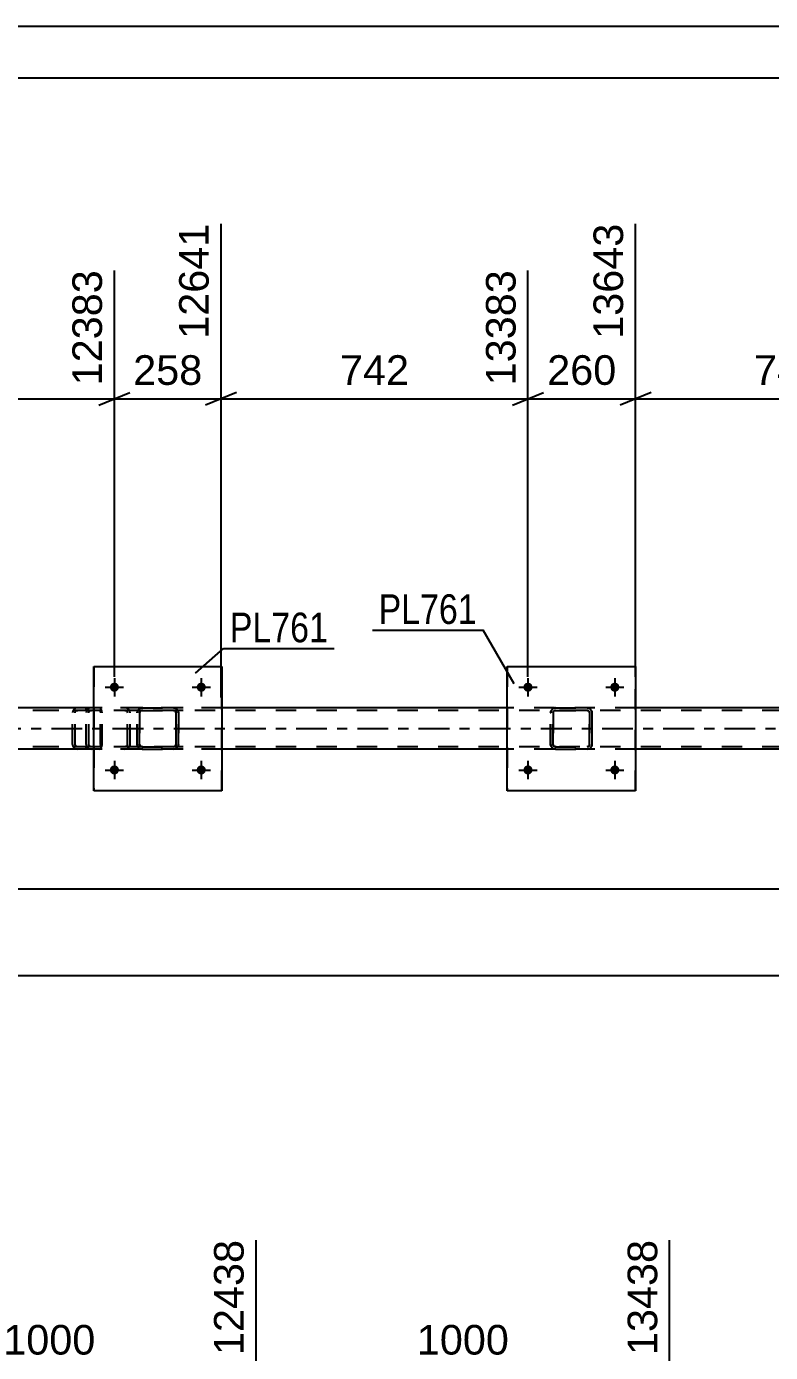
# Model space of a CAD drawing. Header units: millimetres. Extents: x 0 to 3371, y 0 to 1899.
# Drawn here: x 515.7 to 587.7, y 465.8 to 594 of the extents above; entities that cross this region are included whole.
import ezdxf

# ---------------------------------------------------------------- set-up
doc = ezdxf.new("R2010")
doc.units = ezdxf.units.MM
doc.linetypes.add('DXK_LINE_DOT2', pattern=[3.9198, 1.9599, -1.9599])
doc.linetypes.add('DXK_LINE_DOT3', pattern=[5.9187, 2.979, -0.9799, 0.9799, -0.9799])
doc.styles.add('Arial', font='ARIAL.TTF', dxfattribs={"height": 0.2})
doc.styles.add('Arial Narrow', font='ARIALN.TTF', dxfattribs={"height": 0.2})

# ---------------------------------------------------------------- blocks, each defined once
blk = doc.blocks.new('Unknown-203723786-1133')
at = {"color": 5, "linetype": 'Continuous'}
for p, q in [((841, 594), (0, 594)), ((836, 589), (5, 589))]:
    blk.add_line(p, q, dxfattribs=at)
blk = doc.blocks.new('Bolt-203723786-5699 - 5508')
at = {"linetype": 'Continuous'}
for points in [[(523.76, 522.13), (523.77, 522.23), (523.8, 522.31), (523.84, 522.39), (523.9, 522.46), (523.98, 522.52), (524.06, 522.55), (524.15, 522.57), (524.25, 522.57), (524.34, 522.55), (524.42, 522.52), (524.49, 522.46), (524.56, 522.39), (524.6, 522.31), (524.63, 522.23), (524.64, 522.13), (524.63, 522.04), (524.6, 521.96), (524.56, 521.88), (524.49, 521.81), (524.42, 521.75), (524.34, 521.72), (524.25, 521.7), (524.15, 521.7), (524.06, 521.72), (523.98, 521.75), (523.9, 521.81), (523.84, 521.88), (523.8, 521.96), (523.77, 522.04)], [(532.16, 522.13), (532.17, 522.23), (532.2, 522.31), (532.24, 522.39), (532.3, 522.46), (532.38, 522.52), (532.46, 522.55), (532.55, 522.57), (532.65, 522.57), (532.74, 522.55), (532.82, 522.52), (532.89, 522.46), (532.96, 522.39), (533, 522.31), (533.03, 522.23), (533.04, 522.13), (533.03, 522.04), (533, 521.96), (532.96, 521.88), (532.89, 521.81), (532.82, 521.75), (532.74, 521.72), (532.65, 521.7), (532.55, 521.7), (532.46, 521.72), (532.38, 521.75), (532.3, 521.81), (532.24, 521.88), (532.2, 521.96), (532.17, 522.04)]]:
    blk.add_hatch(color=1, dxfattribs=at).paths.add_polyline_path(points)
at = {"color": 1, "linetype": 'Continuous'}
for p, q in [((524.2, 523.01), (524.2, 521.25)), ((532.6, 523.01), (532.6, 521.25)), ((523.32, 522.13), (525.08, 522.13)), ((531.72, 522.13), (533.48, 522.13))]:
    blk.add_line(p, q, dxfattribs=at)
blk = doc.blocks.new('Bolt-203723786-5519 - 5508')
at = {"linetype": 'Continuous'}
for points in [[(523.76, 530.13), (523.77, 530.23), (523.8, 530.31), (523.84, 530.39), (523.9, 530.46), (523.98, 530.52), (524.06, 530.55), (524.15, 530.57), (524.25, 530.57), (524.34, 530.55), (524.42, 530.52), (524.49, 530.46), (524.56, 530.39), (524.6, 530.31), (524.63, 530.23), (524.64, 530.13), (524.63, 530.04), (524.6, 529.96), (524.56, 529.88), (524.49, 529.81), (524.42, 529.75), (524.34, 529.72), (524.25, 529.7), (524.15, 529.7), (524.06, 529.72), (523.98, 529.75), (523.9, 529.81), (523.84, 529.88), (523.8, 529.96), (523.77, 530.04)], [(532.16, 530.13), (532.17, 530.23), (532.2, 530.31), (532.24, 530.39), (532.3, 530.46), (532.38, 530.52), (532.46, 530.55), (532.55, 530.57), (532.65, 530.57), (532.74, 530.55), (532.82, 530.52), (532.89, 530.46), (532.96, 530.39), (533, 530.31), (533.03, 530.23), (533.04, 530.13), (533.03, 530.04), (533, 529.96), (532.96, 529.88), (532.89, 529.81), (532.82, 529.75), (532.74, 529.72), (532.65, 529.7), (532.55, 529.7), (532.46, 529.72), (532.38, 529.75), (532.3, 529.81), (532.24, 529.88), (532.2, 529.96), (532.17, 530.04)]]:
    blk.add_hatch(color=1, dxfattribs=at).paths.add_polyline_path(points)
at = {"color": 1, "linetype": 'Continuous'}
for p, q in [((524.2, 531.01), (524.2, 529.25)), ((532.6, 531.01), (532.6, 529.25)), ((523.32, 530.13), (525.08, 530.13)), ((531.72, 530.13), (533.48, 530.13))]:
    blk.add_line(p, q, dxfattribs=at)
blk = doc.blocks.new('Part-203723786-5587 - 5508')
at = {"color": 7, "linetype": 'DXK_LINE_DOT2'}
for p, q in [((526.69, 528.1), (526.87, 528.13)), ((526.88, 528.13), (526.7, 528.1)), ((526.88, 528.13), (526.87, 528.13)), ((526.87, 528.13), (529.91, 528.13)), ((526.88, 528.13), (529.92, 528.13)), ((529.91, 528.13), (529.92, 528.13)), ((529.91, 528.13), (530.1, 528.1)), ((530.1, 528.1), (529.92, 528.13)), ((526.39, 527.65), (526.43, 527.84)), ((526.39, 527.65), (526.4, 527.65)), ((526.39, 524.61), (526.39, 527.65)), ((526.44, 527.84), (526.4, 527.65)), ((526.4, 524.61), (526.4, 527.65)), ((526.65, 527.75), (526.63, 527.65)), ((526.64, 527.65), (526.63, 527.65)), ((526.63, 527.65), (526.63, 524.61)), ((526.64, 527.65), (526.66, 527.75)), ((526.64, 524.61), (526.64, 527.65)), ((526.7, 527.82), (526.65, 527.75)), ((526.66, 527.75), (526.71, 527.82)), ((526.78, 527.88), (526.7, 527.82)), ((526.71, 527.82), (526.79, 527.88)), ((526.87, 527.89), (526.78, 527.88)), ((526.79, 527.88), (526.88, 527.89)), ((526.87, 527.89), (526.88, 527.89)), ((529.91, 527.89), (526.87, 527.89)), ((526.88, 527.89), (529.92, 527.89)), ((529.92, 527.89), (529.91, 527.89)), ((530.01, 527.88), (529.91, 527.89)), ((529.92, 527.89), (530.01, 527.88)), ((530.01, 527.88), (530.01, 527.88)), ((530.01, 527.88), (530.09, 527.82)), ((530.08, 527.82), (530.01, 527.88)), ((530.14, 527.75), (530.08, 527.82)), ((530.09, 527.82), (530.14, 527.75)), ((530.14, 527.75), (530.16, 527.65)), ((530.15, 527.65), (530.14, 527.75)), ((530.16, 527.65), (530.15, 527.65)), ((530.15, 527.65), (530.15, 524.61)), ((530.16, 524.61), (530.16, 527.65)), ((530.36, 527.84), (530.39, 527.65)), ((530.4, 527.65), (530.36, 527.84)), ((530.4, 527.65), (530.39, 527.65)), ((530.39, 527.65), (530.39, 524.61)), ((530.4, 524.61), (530.4, 527.65)), ((526.4, 524.61), (526.39, 524.61)), ((526.43, 524.43), (526.39, 524.61)), ((526.4, 524.61), (526.44, 524.43)), ((526.63, 524.61), (526.64, 524.61)), ((526.63, 524.61), (526.65, 524.52)), ((526.66, 524.52), (526.64, 524.61)), ((526.65, 524.52), (526.7, 524.44)), ((526.71, 524.44), (526.66, 524.52)), ((526.7, 524.44), (526.78, 524.39)), ((526.79, 524.39), (526.71, 524.44)), ((526.78, 524.39), (526.87, 524.37)), ((526.88, 524.37), (526.79, 524.39)), ((526.88, 524.37), (526.87, 524.37)), ((526.87, 524.37), (529.91, 524.37)), ((526.88, 524.37), (529.92, 524.37)), ((529.91, 524.37), (530.01, 524.39)), ((529.91, 524.37), (529.92, 524.37)), ((530.01, 524.39), (529.92, 524.37)), ((530.09, 524.44), (530.01, 524.39)), ((530.01, 524.39), (530.08, 524.44)), ((530.08, 524.44), (530.14, 524.52)), ((530.14, 524.52), (530.09, 524.44)), ((530.16, 524.61), (530.14, 524.52)), ((530.14, 524.52), (530.15, 524.61)), ((530.15, 524.61), (530.16, 524.61)), ((530.39, 524.61), (530.36, 524.43)), ((530.36, 524.43), (530.4, 524.61)), ((530.39, 524.61), (530.4, 524.61)), ((526.69, 524.17), (526.7, 524.17)), ((526.87, 524.13), (526.69, 524.17)), ((526.7, 524.17), (526.88, 524.13)), ((526.88, 524.13), (526.87, 524.13)), ((526.87, 524.13), (529.91, 524.13)), ((526.88, 524.13), (529.92, 524.13)), ((530.1, 524.17), (529.91, 524.13)), ((529.91, 524.13), (529.92, 524.13)), ((529.92, 524.13), (530.1, 524.17))]:
    blk.add_line(p, q, dxfattribs=at)
at = {"color": 7, "linetype": 'DXK_LINE_DOT3'}
blk.add_line((528.4, 526.13), (528.39, 526.14), dxfattribs=at)
at = {"color": 7, "linetype": 'DXK_LINE_DOT2'}
for centre, start, end in [((526.87, 527.65), 112.5, 157.5), ((526.88, 527.65), 112.5, 157.5), ((529.91, 527.65), 22.5, 67.5), ((529.92, 527.65), 22.5, 67.5), ((526.87, 524.61), 202.5, 247.5), ((526.88, 524.61), 202.5, 247.5), ((529.91, 524.61), 292.5, 337.5), ((529.92, 524.61), 292.5, 337.5)]:
    blk.add_arc(centre, 0.48, start, end, dxfattribs=at)
blk = doc.blocks.new('Part-203723786-5592 - 5508')
at = {"color": 2, "linetype": 'Continuous'}
for p, q in [((522.2, 520.13), (522.2, 532.13)), ((522.2, 532.13), (522.2, 532.13)), ((522.2, 532.13), (534.6, 532.13)), ((534.6, 532.13), (534.6, 520.13)), ((522.2, 520.13), (522.2, 520.13)), ((534.6, 520.13), (522.2, 520.13))]:
    blk.add_line(p, q, dxfattribs=at)
at = {"color": 7, "linetype": 'DXK_LINE_DOT2'}
for p, q in [((522.2, 532.13), (522.2, 520.13)), ((522.2, 532.13), (522.2, 532.13)), ((534.6, 520.13), (534.6, 532.13)), ((522.2, 520.13), (522.2, 520.13))]:
    blk.add_line(p, q, dxfattribs=at)
blk = doc.blocks.new('Part-203723786-5612 - 5508')
at = {"color": 2, "linetype": 'Continuous'}
for p, q in [((522.2, 528.13), (494.6, 528.13)), ((562.2, 528.13), (534.6, 528.13)), ((602.2, 528.13), (574.6, 528.13)), ((522.2, 524.13), (494.6, 524.13)), ((562.2, 524.13), (534.6, 524.13)), ((602.2, 524.13), (574.6, 524.13))]:
    blk.add_line(p, q, dxfattribs=at)
at = {"color": 7, "linetype": 'DXK_LINE_DOT2'}
for p, q in [((534.6, 528.13), (522.2, 528.13)), ((574.6, 528.13), (562.2, 528.13)), ((749.53, 527.89), (74.2, 527.89)), ((749.53, 524.37), (74.2, 524.37)), ((534.6, 524.13), (522.2, 524.13)), ((574.6, 524.13), (562.2, 524.13))]:
    blk.add_line(p, q, dxfattribs=at)
at = {"color": 7, "linetype": 'DXK_LINE_DOT3'}
blk.add_line((74.2, 526.13), (749.53, 526.13), dxfattribs=at)
blk = doc.blocks.new('Part-203723786-5708 - 5508')
at = {"color": 7, "linetype": 'DXK_LINE_DOT2'}
for p, q in [((521.97, 528.13), (521.78, 528.1)), ((530.86, 528.13), (521.97, 528.13)), ((525.4, 528.1), (525.21, 528.13)), ((521.5, 527.82), (521.46, 527.65)), ((521.46, 524.61), (521.46, 527.65)), ((521.5, 527.84), (521.5, 527.82)), ((521.72, 527.65), (521.74, 527.75)), ((521.72, 524.61), (521.72, 527.65)), ((521.74, 527.75), (521.79, 527.82)), ((521.79, 527.82), (521.87, 527.88)), ((521.87, 527.88), (521.97, 527.89)), ((530.86, 527.89), (521.97, 527.89)), ((525.21, 527.89), (525.3, 527.88)), ((525.3, 527.88), (525.39, 527.82)), ((525.39, 527.82), (525.44, 527.75)), ((525.44, 527.75), (525.46, 527.65)), ((525.46, 524.61), (525.46, 527.65)), ((525.72, 527.65), (525.68, 527.84)), ((525.72, 524.61), (525.72, 527.65)), ((521.46, 524.61), (521.5, 524.43)), ((521.74, 524.52), (521.72, 524.61)), ((521.79, 524.44), (521.74, 524.52)), ((521.87, 524.39), (521.79, 524.44)), ((521.97, 524.37), (521.87, 524.39)), ((530.86, 524.37), (521.97, 524.37)), ((525.3, 524.39), (525.21, 524.37)), ((525.39, 524.44), (525.3, 524.39)), ((525.44, 524.52), (525.39, 524.44)), ((525.46, 524.61), (525.44, 524.52)), ((525.68, 524.43), (525.72, 524.61)), ((521.78, 524.17), (521.97, 524.13)), ((530.86, 524.13), (521.97, 524.13)), ((525.21, 524.13), (525.4, 524.17))]:
    blk.add_line(p, q, dxfattribs=at)
for centre, start, end in [((521.95, 527.63), 110.7583, 155.68), ((525.23, 527.63), 24.32, 69.2417), ((521.95, 524.64), 204.32, 249.2417), ((525.23, 524.64), 290.7583, 335.68)]:
    blk.add_arc(centre, 0.496, start, end, dxfattribs=at)
blk = doc.blocks.new('Part-203723786-5714 - 5508')
at = {"color": 7, "linetype": 'DXK_LINE_DOT2'}
for p, q in [((522.74, 528.13), (515.8, 528.13)), ((520.65, 528.13), (520.45, 528.1)), ((521.46, 527.89), (521.46, 528.13)), ((522.84, 528.1), (522.74, 528.13)), ((522.93, 527.99), (522.84, 528.1)), ((522.74, 527.89), (515.8, 527.89)), ((520.18, 527.82), (520.14, 527.65)), ((520.14, 524.61), (520.14, 527.65)), ((520.18, 527.84), (520.18, 527.82)), ((520.39, 527.65), (520.41, 527.75)), ((520.39, 524.61), (520.39, 527.65)), ((520.41, 527.75), (520.47, 527.82)), ((520.47, 527.82), (520.55, 527.88)), ((520.55, 527.88), (520.65, 527.89)), ((522.74, 527.89), (522.79, 527.88)), ((522.79, 527.88), (522.83, 527.82)), ((522.83, 527.82), (522.86, 527.75)), ((522.86, 527.75), (522.87, 527.65)), ((522.87, 524.61), (522.87, 527.65)), ((522.99, 527.84), (522.93, 527.99)), ((523.01, 527.65), (522.99, 527.84)), ((523.01, 524.61), (523.01, 527.65)), ((522.74, 524.37), (515.8, 524.37)), ((520.14, 524.61), (520.18, 524.43)), ((520.41, 524.52), (520.39, 524.61)), ((520.47, 524.44), (520.41, 524.52)), ((520.55, 524.39), (520.47, 524.44)), ((520.65, 524.37), (520.55, 524.39)), ((521.46, 524.13), (521.46, 524.37)), ((522.79, 524.39), (522.74, 524.37)), ((522.83, 524.44), (522.79, 524.39)), ((522.86, 524.52), (522.83, 524.44)), ((522.84, 524.17), (522.93, 524.28)), ((522.87, 524.61), (522.86, 524.52)), ((522.93, 524.28), (522.99, 524.43)), ((522.99, 524.43), (523.01, 524.61)), ((522.74, 524.13), (515.8, 524.13)), ((520.45, 524.17), (520.65, 524.13)), ((522.74, 524.13), (522.84, 524.17))]:
    blk.add_line(p, q, dxfattribs=at)
for centre, start, end in [((520.63, 527.64), 111.1941, 156.1506), ((520.63, 524.63), 203.8494, 248.8059)]:
    blk.add_arc(centre, 0.492, start, end, dxfattribs=at)
blk = doc.blocks.new('Part-203723786-5742 - 5508')
at = {"color": 7, "linetype": 'DXK_LINE_DOT2'}
for p, q in [((566.69, 528.1), (566.87, 528.13)), ((566.88, 528.13), (566.7, 528.1)), ((566.88, 528.13), (566.87, 528.13)), ((566.87, 528.13), (569.91, 528.13)), ((566.88, 528.13), (569.92, 528.13)), ((569.91, 528.13), (569.92, 528.13)), ((569.91, 528.13), (570.1, 528.1)), ((570.1, 528.1), (569.92, 528.13)), ((566.39, 527.65), (566.43, 527.84)), ((566.39, 527.65), (566.4, 527.65)), ((566.39, 524.61), (566.39, 527.65)), ((566.44, 527.84), (566.4, 527.65)), ((566.4, 524.61), (566.4, 527.65)), ((566.65, 527.75), (566.63, 527.65)), ((566.64, 527.65), (566.63, 527.65)), ((566.63, 527.65), (566.63, 524.61)), ((566.64, 527.65), (566.66, 527.75)), ((566.64, 524.61), (566.64, 527.65)), ((566.7, 527.82), (566.65, 527.75)), ((566.66, 527.75), (566.71, 527.82)), ((566.78, 527.88), (566.7, 527.82)), ((566.71, 527.82), (566.79, 527.88)), ((566.87, 527.89), (566.78, 527.88)), ((566.79, 527.88), (566.88, 527.89)), ((566.87, 527.89), (566.88, 527.89)), ((569.91, 527.89), (566.87, 527.89)), ((566.88, 527.89), (569.92, 527.89)), ((569.92, 527.89), (569.91, 527.89)), ((570.01, 527.88), (569.91, 527.89)), ((569.92, 527.89), (570.01, 527.88)), ((570.01, 527.88), (570.01, 527.88)), ((570.01, 527.88), (570.09, 527.82)), ((570.08, 527.82), (570.01, 527.88)), ((570.14, 527.75), (570.08, 527.82)), ((570.09, 527.82), (570.14, 527.75)), ((570.14, 527.75), (570.16, 527.65)), ((570.15, 527.65), (570.14, 527.75)), ((570.16, 527.65), (570.15, 527.65)), ((570.15, 527.65), (570.15, 524.61)), ((570.16, 524.61), (570.16, 527.65)), ((570.36, 527.84), (570.39, 527.65)), ((570.4, 527.65), (570.36, 527.84)), ((570.4, 527.65), (570.39, 527.65)), ((570.39, 527.65), (570.39, 524.61)), ((570.4, 524.61), (570.4, 527.65)), ((566.4, 524.61), (566.39, 524.61)), ((566.43, 524.43), (566.39, 524.61)), ((566.4, 524.61), (566.44, 524.43)), ((566.63, 524.61), (566.64, 524.61)), ((566.63, 524.61), (566.65, 524.52)), ((566.66, 524.52), (566.64, 524.61)), ((566.65, 524.52), (566.7, 524.44)), ((566.71, 524.44), (566.66, 524.52)), ((566.7, 524.44), (566.78, 524.39)), ((566.79, 524.39), (566.71, 524.44)), ((566.78, 524.39), (566.87, 524.37)), ((566.88, 524.37), (566.79, 524.39)), ((566.88, 524.37), (566.87, 524.37)), ((566.87, 524.37), (569.91, 524.37)), ((566.88, 524.37), (569.92, 524.37)), ((569.91, 524.37), (570.01, 524.39)), ((569.91, 524.37), (569.92, 524.37)), ((570.01, 524.39), (569.92, 524.37)), ((570.09, 524.44), (570.01, 524.39)), ((570.01, 524.39), (570.08, 524.44)), ((570.08, 524.44), (570.14, 524.52)), ((570.14, 524.52), (570.09, 524.44)), ((570.16, 524.61), (570.14, 524.52)), ((570.14, 524.52), (570.15, 524.61)), ((570.15, 524.61), (570.16, 524.61)), ((570.39, 524.61), (570.36, 524.43)), ((570.36, 524.43), (570.4, 524.61)), ((570.39, 524.61), (570.4, 524.61)), ((566.69, 524.17), (566.7, 524.17)), ((566.87, 524.13), (566.69, 524.17)), ((566.7, 524.17), (566.88, 524.13)), ((566.88, 524.13), (566.87, 524.13)), ((566.87, 524.13), (569.91, 524.13)), ((566.88, 524.13), (569.92, 524.13)), ((570.1, 524.17), (569.91, 524.13)), ((569.91, 524.13), (569.92, 524.13)), ((569.92, 524.13), (570.1, 524.17))]:
    blk.add_line(p, q, dxfattribs=at)
at = {"color": 7, "linetype": 'DXK_LINE_DOT3'}
blk.add_line((568.4, 526.13), (568.39, 526.14), dxfattribs=at)
at = {"color": 7, "linetype": 'DXK_LINE_DOT2'}
for centre, start, end in [((566.87, 527.65), 112.5, 157.5), ((566.88, 527.65), 112.5, 157.5), ((569.91, 527.65), 22.5, 67.5), ((569.92, 527.65), 22.5, 67.5), ((566.87, 524.61), 202.5, 247.5), ((566.88, 524.61), 202.5, 247.5), ((569.91, 524.61), 292.5, 337.5), ((569.92, 524.61), 292.5, 337.5)]:
    blk.add_arc(centre, 0.48, start, end, dxfattribs=at)
blk = doc.blocks.new('Part-203723786-5747 - 5508')
at = {"color": 2, "linetype": 'Continuous'}
for p, q in [((562.2, 520.13), (562.2, 532.13)), ((562.2, 532.13), (562.2, 532.13)), ((562.2, 532.13), (574.6, 532.13)), ((574.6, 532.13), (574.6, 520.13)), ((562.2, 520.13), (562.2, 520.13)), ((574.6, 520.13), (562.2, 520.13))]:
    blk.add_line(p, q, dxfattribs=at)
at = {"color": 7, "linetype": 'DXK_LINE_DOT2'}
for p, q in [((562.2, 532.13), (562.2, 520.13)), ((562.2, 532.13), (562.2, 532.13)), ((574.6, 520.13), (574.6, 532.13)), ((562.2, 520.13), (562.2, 520.13))]:
    blk.add_line(p, q, dxfattribs=at)
blk = doc.blocks.new('Bolt-203723786-5748 - 5508')
at = {"linetype": 'Continuous'}
for points in [[(563.76, 522.13), (563.77, 522.23), (563.8, 522.31), (563.84, 522.39), (563.9, 522.46), (563.98, 522.52), (564.06, 522.55), (564.15, 522.57), (564.25, 522.57), (564.34, 522.55), (564.42, 522.52), (564.49, 522.46), (564.56, 522.39), (564.6, 522.31), (564.63, 522.23), (564.64, 522.13), (564.63, 522.04), (564.6, 521.96), (564.56, 521.88), (564.49, 521.81), (564.42, 521.75), (564.34, 521.72), (564.25, 521.7), (564.15, 521.7), (564.06, 521.72), (563.98, 521.75), (563.9, 521.81), (563.84, 521.88), (563.8, 521.96), (563.77, 522.04)], [(572.16, 522.13), (572.17, 522.23), (572.2, 522.31), (572.24, 522.39), (572.3, 522.46), (572.38, 522.52), (572.46, 522.55), (572.55, 522.57), (572.65, 522.57), (572.74, 522.55), (572.82, 522.52), (572.89, 522.46), (572.96, 522.39), (573, 522.31), (573.03, 522.23), (573.04, 522.13), (573.03, 522.04), (573, 521.96), (572.96, 521.88), (572.89, 521.81), (572.82, 521.75), (572.74, 521.72), (572.65, 521.7), (572.55, 521.7), (572.46, 521.72), (572.38, 521.75), (572.3, 521.81), (572.24, 521.88), (572.2, 521.96), (572.17, 522.04)]]:
    blk.add_hatch(color=1, dxfattribs=at).paths.add_polyline_path(points)
at = {"color": 1, "linetype": 'Continuous'}
for p, q in [((564.2, 523.01), (564.2, 521.25)), ((572.6, 523.01), (572.6, 521.25)), ((563.32, 522.13), (565.08, 522.13)), ((571.72, 522.13), (573.48, 522.13))]:
    blk.add_line(p, q, dxfattribs=at)
blk = doc.blocks.new('Bolt-203723786-5749 - 5508')
at = {"linetype": 'Continuous'}
for points in [[(563.76, 530.13), (563.77, 530.23), (563.8, 530.31), (563.84, 530.39), (563.9, 530.46), (563.98, 530.52), (564.06, 530.55), (564.15, 530.57), (564.25, 530.57), (564.34, 530.55), (564.42, 530.52), (564.49, 530.46), (564.56, 530.39), (564.6, 530.31), (564.63, 530.23), (564.64, 530.13), (564.63, 530.04), (564.6, 529.96), (564.56, 529.88), (564.49, 529.81), (564.42, 529.75), (564.34, 529.72), (564.25, 529.7), (564.15, 529.7), (564.06, 529.72), (563.98, 529.75), (563.9, 529.81), (563.84, 529.88), (563.8, 529.96), (563.77, 530.04)], [(572.16, 530.13), (572.17, 530.23), (572.2, 530.31), (572.24, 530.39), (572.3, 530.46), (572.38, 530.52), (572.46, 530.55), (572.55, 530.57), (572.65, 530.57), (572.74, 530.55), (572.82, 530.52), (572.89, 530.46), (572.96, 530.39), (573, 530.31), (573.03, 530.23), (573.04, 530.13), (573.03, 530.04), (573, 529.96), (572.96, 529.88), (572.89, 529.81), (572.82, 529.75), (572.74, 529.72), (572.65, 529.7), (572.55, 529.7), (572.46, 529.72), (572.38, 529.75), (572.3, 529.81), (572.24, 529.88), (572.2, 529.96), (572.17, 530.04)]]:
    blk.add_hatch(color=1, dxfattribs=at).paths.add_polyline_path(points)
at = {"color": 1, "linetype": 'Continuous'}
for p, q in [((564.2, 531.01), (564.2, 529.25)), ((572.6, 531.01), (572.6, 529.25)), ((563.32, 530.13), (565.08, 530.13)), ((571.72, 530.13), (573.48, 530.13))]:
    blk.add_line(p, q, dxfattribs=at)
blk = doc.blocks.new('StraightDimension-203723786-5918 - 5508')
at = {"color": 7, "linetype": 'Continuous'}
for p, q in [((494.59, 529.13), (494.59, 574.92)), ((524.2, 531.13), (524.2, 570.42)), ((496.09, 558.61), (493.09, 557.41)), ((494.59, 558.01), (524.2, 558.01)), ((522.7, 557.41), (525.7, 558.61))]:
    blk.add_line(p, q, dxfattribs=at)
at = {"color": 0}
blk.add_wipeout([(513.33, 558.76), (513.33, 562.96), (505.46, 562.96), (505.46, 558.76)], dxfattribs=at)
at = {"color": 3, "style": 'Arial'}
blk.add_text('740', height=2.865, dxfattribs=at).set_placement((506.06, 559.36))
at = {"color": 0, "linetype": 'Continuous'}
blk.add_wipeout([(523.6, 571.02), (519.4, 571.02), (519.4, 558.71), (523.6, 558.71)], dxfattribs=at)
at = {"color": 3, "linetype": 'Continuous', "style": 'Arial'}
blk.add_text('12383', height=2.865, rotation=90.0002, dxfattribs=at).set_placement((523, 559.31))
blk = doc.blocks.new('StraightDimension-203723786-5921 - 5508')
at = {"color": 7, "linetype": 'Continuous'}
for p, q in [((534.52, 529.13), (534.52, 574.92)), ((524.2, 531.13), (524.2, 570.42)), ((522.7, 557.41), (525.7, 558.61)), ((524.2, 558.01), (534.52, 558.01)), ((536.02, 558.61), (533.02, 557.41))]:
    blk.add_line(p, q, dxfattribs=at)
at = {"color": 0}
blk.add_wipeout([(533.29, 558.76), (533.29, 562.96), (525.42, 562.96), (525.42, 558.76)], dxfattribs=at)
at = {"color": 3, "style": 'Arial'}
blk.add_text('258', height=2.865, dxfattribs=at).set_placement((526.02, 559.36))
at = {"color": 0, "linetype": 'Continuous'}
blk.add_wipeout([(533.92, 575.52), (529.72, 575.52), (529.72, 563.21), (533.92, 563.21)], dxfattribs=at)
at = {"color": 3, "linetype": 'Continuous', "style": 'Arial'}
blk.add_text('12641', height=2.865, rotation=90.0002, dxfattribs=at).set_placement((533.32, 563.81))
blk = doc.blocks.new('StraightDimension-203723786-5924 - 5508')
at = {"color": 7, "linetype": 'Continuous'}
for p, q in [((534.52, 529.13), (534.52, 574.92)), ((564.2, 531.13), (564.2, 570.42)), ((536.02, 558.61), (533.02, 557.41)), ((534.52, 558.01), (564.2, 558.01)), ((562.7, 557.41), (565.7, 558.61))]:
    blk.add_line(p, q, dxfattribs=at)
at = {"color": 0}
blk.add_wipeout([(553.29, 558.76), (553.29, 562.96), (545.42, 562.96), (545.42, 558.76)], dxfattribs=at)
at = {"color": 3, "style": 'Arial'}
blk.add_text('742', height=2.865, dxfattribs=at).set_placement((546.02, 559.36))
at = {"color": 0, "linetype": 'Continuous'}
blk.add_wipeout([(563.6, 571.02), (559.4, 571.02), (559.4, 558.71), (563.6, 558.71)], dxfattribs=at)
at = {"color": 3, "linetype": 'Continuous', "style": 'Arial'}
blk.add_text('13383', height=2.865, rotation=90.0002, dxfattribs=at).set_placement((563, 559.31))
blk = doc.blocks.new('StraightDimension-203723786-5927 - 5508')
at = {"color": 7, "linetype": 'Continuous'}
for p, q in [((574.6, 531.13), (574.6, 574.92)), ((564.2, 531.13), (564.2, 570.42)), ((562.7, 557.41), (565.7, 558.61)), ((564.2, 558.01), (574.6, 558.01)), ((576.1, 558.61), (573.1, 557.41))]:
    blk.add_line(p, q, dxfattribs=at)
at = {"color": 0}
blk.add_wipeout([(573.33, 558.76), (573.33, 562.96), (565.46, 562.96), (565.46, 558.76)], dxfattribs=at)
at = {"color": 3, "style": 'Arial'}
blk.add_text('260', height=2.865, dxfattribs=at).set_placement((566.06, 559.36))
at = {"color": 0, "linetype": 'Continuous'}
blk.add_wipeout([(574, 575.52), (569.8, 575.52), (569.8, 563.21), (574, 563.21)], dxfattribs=at)
at = {"color": 3, "linetype": 'Continuous', "style": 'Arial'}
blk.add_text('13643', height=2.865, rotation=90.0002, dxfattribs=at).set_placement((573.4, 563.81))
blk = doc.blocks.new('StraightDimension-203723786-5936 - 5508')
at = {"color": 7, "linetype": 'Continuous'}
for p, q in [((574.6, 531.13), (574.6, 574.92)), ((604.2, 531.13), (604.2, 570.42)), ((576.1, 558.61), (573.1, 557.41)), ((574.6, 558.01), (604.2, 558.01)), ((602.7, 557.41), (605.7, 558.61))]:
    blk.add_line(p, q, dxfattribs=at)
at = {"color": 0}
blk.add_wipeout([(593.34, 558.76), (593.34, 562.96), (585.46, 562.96), (585.46, 558.76)], dxfattribs=at)
at = {"color": 3, "style": 'Arial'}
blk.add_text('740', height=2.865, dxfattribs=at).set_placement((586.06, 559.36))
at = {"color": 0, "linetype": 'Continuous'}
blk.add_wipeout([(603.6, 571.02), (599.4, 571.02), (599.4, 558.71), (603.6, 558.71)], dxfattribs=at)
at = {"color": 3, "linetype": 'Continuous', "style": 'Arial'}
blk.add_text('14383', height=2.865, rotation=90.0002, dxfattribs=at).set_placement((603, 559.31))
blk = doc.blocks.new('StraightDimension-203723786-6045 - 5508')
at = {"color": 7, "linetype": 'Continuous'}
blk.add_line((39.72, 502.25), (750.17, 502.25), dxfattribs=at)
blk = doc.blocks.new('StraightDimension-203723786-6066 - 5508')
at = {"color": 7, "linetype": 'Continuous'}
blk.add_line((40.36, 510.63), (749.53, 510.63), dxfattribs=at)
blk = doc.blocks.new('StraightDimension-203723786-4443 - 2801')
at = {"color": 7, "linetype": 'Continuous'}
for p, q in [((537.9, 429.72), (537.9, 476.69)), ((577.9, 429.72), (577.9, 476.69)), ((539.4, 464.87), (536.4, 463.67)), ((537.9, 464.27), (577.9, 464.27)), ((576.4, 463.67), (579.4, 464.87))]:
    blk.add_line(p, q, dxfattribs=at)
at = {"color": 0}
blk.add_wipeout([(562.95, 465.02), (562.95, 469.22), (552.85, 469.22), (552.85, 465.02)], dxfattribs=at)
at = {"color": 3, "style": 'Arial'}
blk.add_text('1000', height=2.865, dxfattribs=at).set_placement((553.45, 465.62))
at = {"color": 0, "linetype": 'Continuous'}
blk.add_wipeout([(577.3, 477.29), (573.1, 477.29), (573.1, 464.97), (577.3, 464.97)], dxfattribs=at)
at = {"color": 3, "linetype": 'Continuous', "style": 'Arial'}
blk.add_text('13438', height=2.865, rotation=90.0002, dxfattribs=at).set_placement((576.7, 465.57))
blk = doc.blocks.new('StraightDimension-203723786-4453 - 2801')
at = {"color": 7, "linetype": 'Continuous'}
for p, q in [((497.9, 429.72), (497.9, 476.69)), ((537.9, 429.72), (537.9, 476.69)), ((499.4, 464.87), (496.4, 463.67)), ((497.9, 464.27), (537.9, 464.27)), ((536.4, 463.67), (539.4, 464.87))]:
    blk.add_line(p, q, dxfattribs=at)
at = {"color": 0}
blk.add_wipeout([(522.95, 465.02), (522.95, 469.22), (512.85, 469.22), (512.85, 465.02)], dxfattribs=at)
at = {"color": 3, "style": 'Arial'}
blk.add_text('1000', height=2.865, dxfattribs=at).set_placement((513.45, 465.62))
at = {"color": 0, "linetype": 'Continuous'}
blk.add_wipeout([(537.3, 477.29), (533.1, 477.29), (533.1, 464.97), (537.3, 464.97)], dxfattribs=at)
at = {"color": 3, "linetype": 'Continuous', "style": 'Arial'}
blk.add_text('12438', height=2.865, rotation=90.0002, dxfattribs=at).set_placement((536.7, 465.57))
blk = doc.blocks.new('StraightDimension-203723786-4433 - 2801')
at = {"color": 7, "linetype": 'Continuous'}
for p, q in [((577.9, 429.72), (577.9, 476.69)), ((617.9, 429.72), (617.9, 476.69)), ((579.4, 464.87), (576.4, 463.67)), ((577.9, 464.27), (617.9, 464.27)), ((616.4, 463.67), (619.4, 464.87))]:
    blk.add_line(p, q, dxfattribs=at)
at = {"color": 0}
blk.add_wipeout([(602.95, 465.02), (602.95, 469.22), (592.85, 469.22), (592.85, 465.02)], dxfattribs=at)
at = {"color": 3, "style": 'Arial'}
blk.add_text('1000', height=2.865, dxfattribs=at).set_placement((593.45, 465.62))
at = {"color": 0, "linetype": 'Continuous'}
blk.add_wipeout([(617.3, 477.29), (613.1, 477.29), (613.1, 464.97), (617.3, 464.97)], dxfattribs=at)
at = {"color": 3, "linetype": 'Continuous', "style": 'Arial'}
blk.add_text('14438', height=2.865, rotation=90.0002, dxfattribs=at).set_placement((616.7, 465.57))
blk = doc.blocks.new('Mark-203723786-5588 - 5508')
at = {"color": 0}
blk.add_wipeout([(544.86, 534.48), (544.86, 537.48), (535.36, 537.48), (535.36, 534.48)], dxfattribs=at)
blk.add_wipeout([(544.86, 534.48), (544.86, 537.48), (535.36, 537.48), (535.36, 534.48)], dxfattribs=at)
at = {"color": 30, "linetype": 'Continuous'}
for p, q in [((532.03, 531.49), (534.76, 533.88)), ((534.76, 533.88), (545.46, 533.88))]:
    blk.add_line(p, q, dxfattribs=at)
at = {"color": 3, "style": 'Arial Narrow'}
blk.add_text('PL761', height=2.863, dxfattribs=at).set_placement((535.36, 534.48))
blk = doc.blocks.new('Mark-203723786-5743 - 5508')
at = {"color": 0}
blk.add_wipeout([(559.25, 536.25), (559.25, 539.25), (549.75, 539.25), (549.75, 536.25)], dxfattribs=at)
blk.add_wipeout([(559.25, 536.25), (559.25, 539.25), (549.75, 539.25), (549.75, 536.25)], dxfattribs=at)
at = {"color": 30, "linetype": 'Continuous'}
for p in [(549.15, 535.65), (562.85, 530.46)]:
    blk.add_line(p, (559.85, 535.65), dxfattribs=at)
at = {"color": 3, "style": 'Arial Narrow'}
blk.add_text('PL761', height=2.863, dxfattribs=at).set_placement((549.75, 536.25))

msp = doc.modelspace()

# ---------------------------------------------------------------- block references
for name in ['Unknown-203723786-1133', 'Part-203723786-5592 - 5508', 'Part-203723786-5747 - 5508', 'Bolt-203723786-5519 - 5508', 'Bolt-203723786-5749 - 5508', 'Part-203723786-5612 - 5508', 'Part-203723786-5714 - 5508', 'Part-203723786-5708 - 5508', 'Part-203723786-5587 - 5508', 'Part-203723786-5742 - 5508', 'Bolt-203723786-5699 - 5508', 'Bolt-203723786-5748 - 5508']:
    msp.add_blockref(name, (0, 0))

# ---------------------------------------------------------------- next in the draw order: block references
for name in ['StraightDimension-203723786-5918 - 5508', 'StraightDimension-203723786-6045 - 5508', 'StraightDimension-203723786-4443 - 2801']:
    msp.add_blockref(name, (0, 0))

# ---------------------------------------------------------------- next in the draw order: block references
for name in ['StraightDimension-203723786-5921 - 5508', 'StraightDimension-203723786-6066 - 5508', 'StraightDimension-203723786-4453 - 2801', 'StraightDimension-203723786-4433 - 2801']:
    msp.add_blockref(name, (0, 0))

# ---------------------------------------------------------------- next in the draw order: block references
msp.add_blockref('StraightDimension-203723786-5924 - 5508', (0, 0))

# ---------------------------------------------------------------- next in the draw order: block references
for name in ['StraightDimension-203723786-5927 - 5508', 'Mark-203723786-5588 - 5508']:
    msp.add_blockref(name, (0, 0))

# ---------------------------------------------------------------- next in the draw order: block references
for name in ['StraightDimension-203723786-5936 - 5508', 'Mark-203723786-5743 - 5508']:
    msp.add_blockref(name, (0, 0))

doc.saveas('drawing.dxf')
